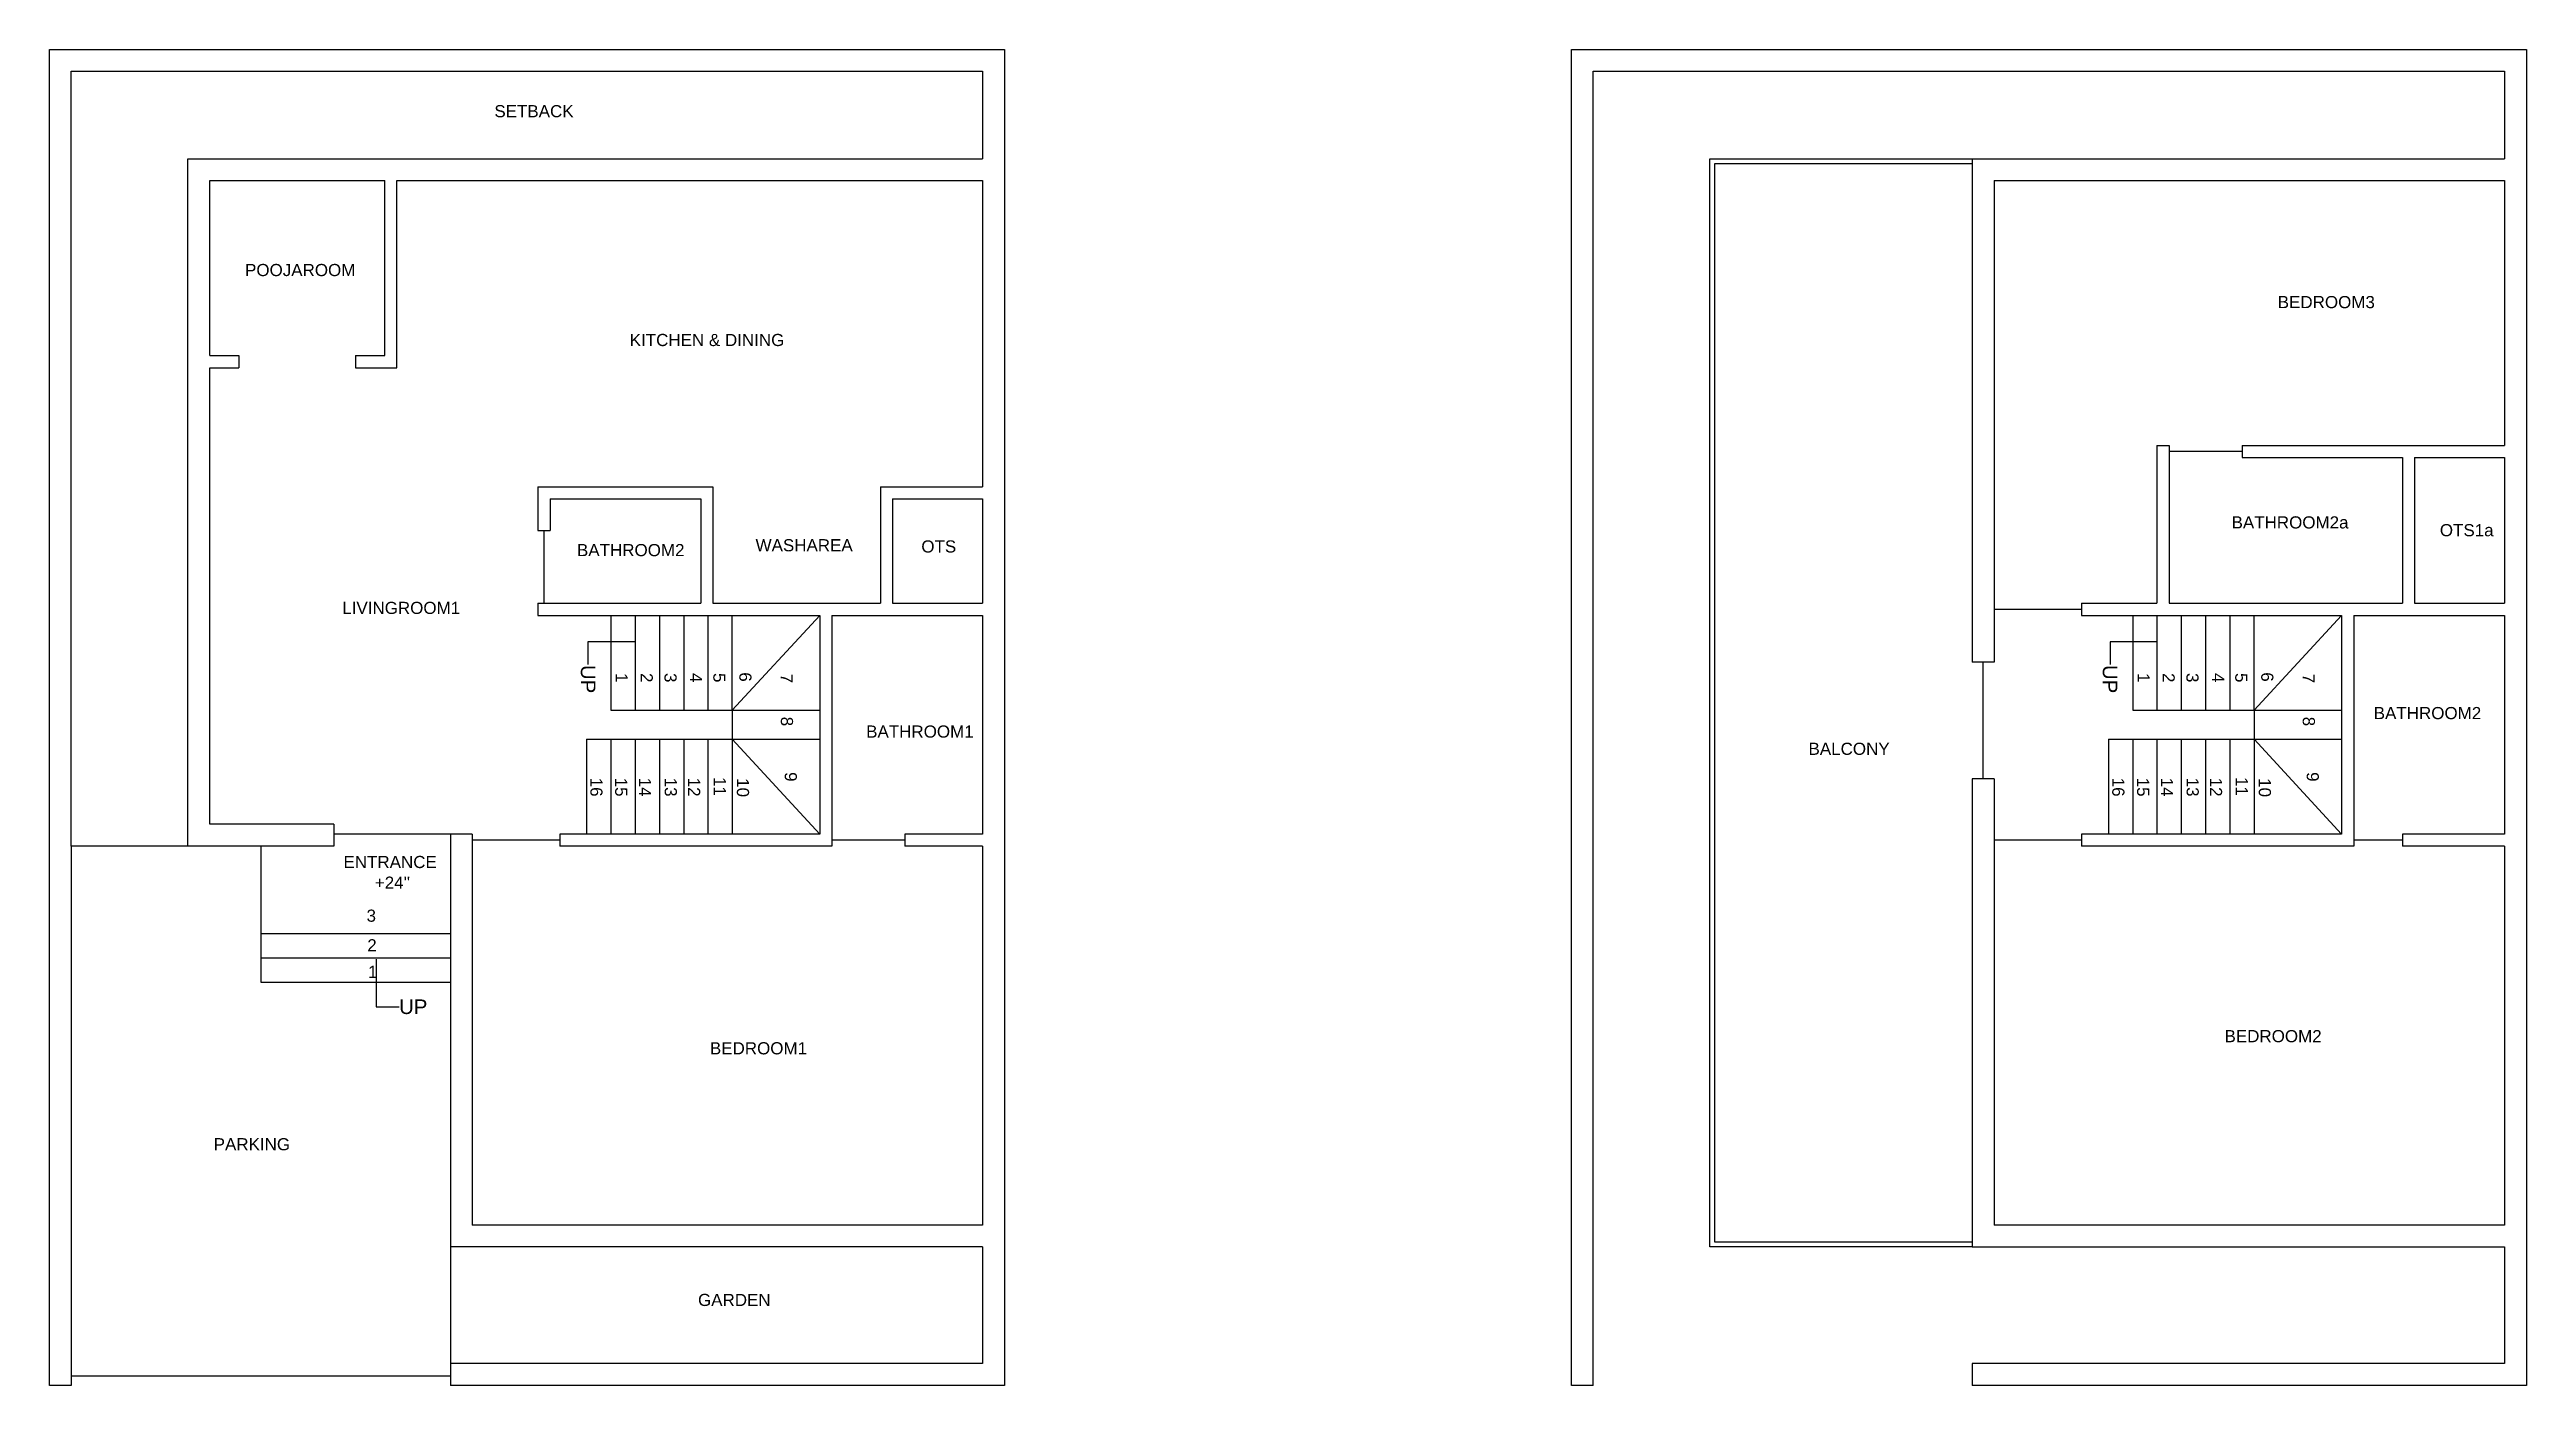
# Model space of a CAD drawing. Header units: feet. Extents: x 589 to 1608, y -539 to 11.
import ezdxf
from ezdxf import colors
from ezdxf.entities.mleader import LeaderData, LeaderLine
from ezdxf.math import Vec2, Vec3

# ---------------------------------------------------------------- set-up
doc = ezdxf.new("R2010")
doc.units = ezdxf.units.FT
doc.header["$MEASUREMENT"] = 0
for name, color, linetype in [('Balcony', 7, 'Continuous'), ('BathRoom1', 7, 'Continuous'), ('BathRoom2', 7, 'Continuous'), ('BathRoom2a', 7, 'Continuous'), ('BedRoom1', 7, 'Continuous'), ('BedRoom2', 7, 'Continuous'), ('BedRoom3', 7, 'Continuous'), ('Boundary', 7, 'Continuous'), ('Door2.6fPanel', 7, 'Continuous'), ('Door3fPanel', 7, 'Continuous'), ('Door4fPanel', 7, 'Continuous'), ('Entrance_Staircase', 7, 'Continuous'), ('Entrance_Staircase_wall', 7, 'Continuous'), ('Kitchen & Dining', 7, 'Continuous'), ('LivingRoom1', 7, 'Continuous'), ('Main_gate', 7, 'Continuous'), ('OTS', 7, 'Continuous'), ('OTS1a', 7, 'Continuous'), ('Parking', 7, 'Continuous'), ('PoojaRoom', 7, 'Continuous'), ('Setback', 7, 'Continuous'), ('Staircase', 7, 'Continuous'), ('Staircase_innerwall', 7, 'Continuous'), ('Staircase_outertwall', 7, 'Continuous'), ('WashArea', 7, 'Continuous')]:
    doc.layers.add(name, color=color, linetype=linetype)
doc.styles.get("Standard").update_dxf_attribs({"font": 'arial.ttf'})

msp = doc.modelspace()

# ---------------------------------------------------------------- linework, layer by layer
at = {"layer": 'Balcony'}
for p, q in [((1272.2, -34.3), (1380.2, -34.3)), ((1272.2, -482.3), (1272.2, -34.3)), ((1274.2, -36.3), (1380.2, -36.3)), ((1274.2, -480.3), (1274.2, -36.3)), ((1380.2, -34.3), (1380.2, -241.6)), ((1389.2, -241.6), (1380.2, -241.6)), ((1389.2, -289.6), (1380.2, -289.6)), ((1380.2, -289.6), (1380.2, -482.3)), ((1380.2, -482.3), (1272.2, -482.3)), ((1380.2, -480.3), (1274.2, -480.3))]:
    msp.add_line(p, q, dxfattribs=at)
at = {"layer": 'BathRoom1'}
for p, q in [((910.9, -222.3), (910.9, -317.3)), ((910.9, -222.3), (972.9, -222.3)), ((972.9, -222.3), (972.9, -312.3)), ((972.9, -312.3), (940.9, -312.3)), ((940.9, -312.3), (940.9, -317.3))]:
    msp.add_line(p, q, dxfattribs=at)
at = {"layer": 'BathRoom2'}
for p, q in [((794.9, -174.3), (856.9, -174.3)), ((794.9, -174.3), (794.9, -187.3)), ((856.9, -174.3), (856.9, -217.3)), ((789.9, -187.3), (794.9, -187.3)), ((789.9, -217.3), (856.9, -217.3)), ((1537.2, -222.3), (1599.2, -222.3)), ((1537.2, -222.3), (1537.2, -317.3)), ((1599.2, -222.3), (1599.2, -312.3)), ((1557.2, -312.3), (1557.2, -317.3)), ((1599.2, -312.3), (1557.2, -312.3))]:
    msp.add_line(p, q, dxfattribs=at)
at = {"layer": 'BathRoom2a'}
for p, q in [((1461.2, -152.3), (1461.2, -217.3)), ((1491.2, -152.3), (1491.2, -157.3)), ((1491.2, -157.3), (1557.2, -157.3)), ((1557.2, -157.3), (1557.2, -217.3)), ((1461.2, -217.3), (1557.2, -217.3))]:
    msp.add_line(p, q, dxfattribs=at)
at = {"layer": 'BedRoom1'}
for p, q in [((762.9, -312.3), (762.9, -473.3)), ((798.9, -312.3), (798.9, -317.3)), ((910.9, -317.3), (798.9, -317.3)), ((972.9, -317.3), (940.9, -317.3)), ((972.9, -317.3), (972.9, -473.3)), ((972.9, -473.3), (762.9, -473.3))]:
    msp.add_line(p, q, dxfattribs=at)
at = {"layer": 'BedRoom2'}
for p, q in [((1389.2, -289.6), (1389.2, -473.3)), ((1425.2, -312.3), (1425.2, -317.3)), ((1537.2, -317.3), (1425.2, -317.3)), ((1599.2, -317.3), (1557.2, -317.3)), ((1599.2, -317.3), (1599.2, -473.3)), ((1599.2, -473.3), (1389.2, -473.3))]:
    msp.add_line(p, q, dxfattribs=at)
at = {"layer": 'BedRoom3'}
for p, q in [((1389.2, -43.3), (1599.2, -43.3)), ((1389.2, -43.3), (1389.2, -241.6)), ((1599.2, -43.3), (1599.2, -152.3)), ((1456.2, -152.3), (1456.2, -217.3)), ((1456.2, -152.3), (1461.2, -152.3)), ((1491.2, -152.3), (1599.2, -152.3)), ((1425.2, -217.3), (1456.2, -217.3)), ((1425.2, -217.3), (1425.2, -222.3))]:
    msp.add_line(p, q, dxfattribs=at)
at = {"layer": 'Boundary'}
for p, q in [((588.9, 10.7), (981.9, 10.7)), ((588.9, -539.3), (588.9, 10.7)), ((981.9, 10.7), (981.9, -539.3)), ((1215.2, 10.7), (1608.2, 10.7)), ((1215.2, -539.3), (1215.2, 10.7)), ((1608.2, 10.7), (1608.2, -539.3)), ((1224.2, 1.7), (1599.2, 1.7)), ((1224.2, -539.3), (1224.2, 1.7)), ((1599.2, 1.7), (1599.2, -34.3)), ((1380.2, -34.3), (1599.2, -34.3)), ((1380.2, -482.3), (1599.2, -482.3)), ((1599.2, -482.3), (1599.2, -530.3)), ((597.9, -539.3), (588.9, -539.3)), ((753.9, -530.3), (753.9, -539.3)), ((981.9, -539.3), (753.9, -539.3)), ((1224.2, -539.3), (1215.2, -539.3)), ((1380.2, -530.3), (1380.2, -539.3)), ((1599.2, -530.3), (1380.2, -530.3)), ((1608.2, -539.3), (1380.2, -539.3))]:
    msp.add_line(p, q, dxfattribs=at)
at = {"layer": 'Door2.6fPanel'}
for p, q in [((1491.2, -154.8), (1461.2, -154.8)), ((792.4, -187.3), (792.4, -217.3)), ((940.9, -314.8), (910.9, -314.8)), ((1557.2, -314.8), (1537.2, -314.8))]:
    msp.add_line(p, q, dxfattribs=at)
at = {"layer": 'Door3fPanel'}
for p, q in [((1425.2, -219.8), (1389.2, -219.8)), ((798.9, -314.8), (762.9, -314.8)), ((1425.2, -314.8), (1389.2, -314.8))]:
    msp.add_line(p, q, dxfattribs=at)
at = {"layer": 'Door4fPanel'}
for p, q in [((1384.7, -289.6), (1384.7, -241.6)), ((753.9, -312.3), (705.9, -312.3))]:
    msp.add_line(p, q, dxfattribs=at)
at = {"layer": 'Entrance_Staircase'}
for p, q in [((675.9, -317.3), (675.9, -373.3)), ((675.9, -353.3), (753.9, -353.3)), ((675.9, -363.3), (753.9, -363.3)), ((675.9, -373.3), (753.9, -373.3))]:
    msp.add_line(p, q, dxfattribs=at)
at = {"layer": 'Entrance_Staircase_wall'}
for p, q in [((705.9, -308.3), (705.9, -317.3)), ((753.9, -312.3), (753.9, -373.3)), ((762.9, -312.3), (753.9, -312.3)), ((705.9, -317.3), (645.9, -317.3)), ((972.9, -482.3), (753.9, -482.3)), ((753.9, -482.3), (753.9, -530.3)), ((972.9, -482.3), (972.9, -530.3)), ((972.9, -530.3), (753.9, -530.3))]:
    msp.add_line(p, q, dxfattribs=at)
at = {"layer": 'Kitchen & Dining'}
for p, q in [((731.9, -43.3), (972.9, -43.3)), ((731.9, -120.3), (731.9, -43.3)), ((972.9, -43.3), (972.9, -169.3)), ((789.9, -169.3), (861.9, -169.3)), ((930.9, -169.3), (972.9, -169.3))]:
    msp.add_line(p, q, dxfattribs=at)
at = {"layer": 'LivingRoom1'}
for p, q in [((654.9, -308.3), (654.9, -120.3)), ((654.9, -120.3), (666.9, -120.3)), ((714.9, -120.3), (731.9, -120.3)), ((789.9, -169.3), (789.9, -187.3)), ((789.9, -217.3), (789.9, -222.3)), ((705.9, -308.3), (654.9, -308.3))]:
    msp.add_line(p, q, dxfattribs=at)
at = {"layer": 'Main_gate'}
msp.add_line((597.9, -535.3), (753.9, -535.3), dxfattribs=at)
at = {"layer": 'OTS'}
for p, q in [((935.9, -174.3), (972.9, -174.3)), ((935.9, -174.3), (935.9, -217.3)), ((972.9, -174.3), (972.9, -217.3)), ((935.9, -217.3), (972.9, -217.3))]:
    msp.add_line(p, q, dxfattribs=at)
at = {"layer": 'OTS1a'}
for p, q in [((1562.2, -157.3), (1562.2, -217.3)), ((1562.2, -157.3), (1599.2, -157.3)), ((1599.2, -157.3), (1599.2, -217.3)), ((1562.2, -217.3), (1599.2, -217.3))]:
    msp.add_line(p, q, dxfattribs=at)
at = {"layer": 'Parking'}
for p, q in [((645.9, -317.3), (597.9, -317.3)), ((597.9, -317.3), (597.9, -539.3)), ((753.9, -373.3), (753.9, -482.3))]:
    msp.add_line(p, q, dxfattribs=at)
at = {"layer": 'PoojaRoom'}
for p, q in [((654.9, -43.3), (726.9, -43.3)), ((654.9, -115.3), (654.9, -43.3)), ((726.9, -115.3), (726.9, -43.3)), ((654.9, -115.3), (666.9, -115.3)), ((666.9, -115.3), (666.9, -120.3)), ((714.9, -115.3), (714.9, -120.3)), ((714.9, -115.3), (726.9, -115.3))]:
    msp.add_line(p, q, dxfattribs=at)
at = {"layer": 'Setback'}
for p, q in [((597.9, -317.3), (597.9, 1.7)), ((597.9, 1.7), (972.9, 1.7)), ((972.9, 1.7), (972.9, -34.3)), ((645.9, -317.3), (645.9, -34.3)), ((645.9, -34.3), (972.9, -34.3))]:
    msp.add_line(p, q, dxfattribs=at)
at = {"layer": 'Staircase'}
for p, q in [((819.9, -222.3), (819.9, -261.3)), ((829.9, -222.3), (829.9, -261.3)), ((839.9, -222.3), (839.9, -261.3)), ((849.9, -222.3), (849.9, -261.3)), ((859.9, -222.3), (859.9, -261.3)), ((869.9, -261.3), (905.9, -222.3)), ((869.9, -261.3), (869.9, -222.3)), ((1446.2, -222.3), (1446.2, -261.3)), ((1456.2, -222.3), (1456.2, -261.3)), ((1466.2, -222.3), (1466.2, -261.3)), ((1476.2, -222.3), (1476.2, -261.3)), ((1486.2, -222.3), (1486.2, -261.3)), ((1496.2, -261.3), (1532.2, -222.3)), ((1496.2, -261.3), (1496.2, -222.3)), ((869.9, -261.3), (905.9, -261.3)), ((1496.2, -261.3), (1532.2, -261.3)), ((809.9, -273.3), (809.9, -312.3)), ((819.9, -273.3), (819.9, -312.3)), ((829.9, -273.3), (829.9, -312.3)), ((839.9, -273.3), (839.9, -312.3)), ((849.9, -273.3), (849.9, -312.3)), ((859.9, -273.3), (859.9, -312.3)), ((905.9, -312.3), (869.9, -273.3)), ((869.9, -273.3), (905.9, -273.3)), ((869.9, -273.3), (869.9, -312.3)), ((1436.2, -273.3), (1436.2, -312.3)), ((1446.2, -273.3), (1446.2, -312.3)), ((1456.2, -273.3), (1456.2, -312.3)), ((1466.2, -273.3), (1466.2, -312.3)), ((1476.2, -273.3), (1476.2, -312.3)), ((1486.2, -273.3), (1486.2, -312.3)), ((1532.2, -312.3), (1496.2, -273.3)), ((1496.2, -273.3), (1532.2, -273.3)), ((1496.2, -273.3), (1496.2, -312.3))]:
    msp.add_line(p, q, dxfattribs=at)
at = {"layer": 'Staircase_innerwall'}
for p, q in [((819.9, -261.3), (869.9, -261.3)), ((869.9, -261.3), (869.9, -273.3)), ((1446.2, -261.3), (1496.2, -261.3)), ((1496.2, -261.3), (1496.2, -273.3)), ((809.9, -273.3), (869.9, -273.3)), ((1436.2, -273.3), (1496.2, -273.3))]:
    msp.add_line(p, q, dxfattribs=at)
at = {"layer": 'Staircase_outertwall'}
for p, q in [((789.9, -222.3), (905.9, -222.3)), ((905.9, -222.3), (905.9, -312.3)), ((1425.2, -222.3), (1532.2, -222.3)), ((1532.2, -222.3), (1532.2, -312.3)), ((905.9, -312.3), (798.9, -312.3)), ((1532.2, -312.3), (1425.2, -312.3))]:
    msp.add_line(p, q, dxfattribs=at)
at = {"layer": 'WashArea'}
for p, q in [((861.9, -169.3), (861.9, -217.3)), ((930.9, -169.3), (930.9, -217.3)), ((861.9, -217.3), (930.9, -217.3))]:
    msp.add_line(p, q, dxfattribs=at)

# ---------------------------------------------------------------- texts
at = {"layer": 'BathRoom1', "insert": (925, -267.6), "char_height": 5, "width": 66.908, "attachment_point": 1}
msp.add_mtext('BATHROOM1', dxfattribs=at)
at = {"layer": 'BathRoom2', "char_height": 5, "attachment_point": 1}
for s, insert, width in [('BATHROOM2 ', (806, -192.9), 29.511), ('BATHROOM2', (1545.4, -260), 66.908), ('BALCONY', (1312.8, -274.7), 81.333)]:
    msp.add_mtext(s, dxfattribs=dict(at, insert=insert, width=width))
at = {"layer": 'BathRoom2a', "insert": (1486.9, -181.5), "char_height": 5, "width": 66.908, "attachment_point": 1}
msp.add_mtext('BATHROOM2a', dxfattribs=at)
at = {"layer": 'BedRoom1', "insert": (860.7, -398), "char_height": 5, "width": 66.908, "attachment_point": 1}
msp.add_mtext('BEDROOM1', dxfattribs=at)
at = {"layer": 'BedRoom2', "insert": (1484, -393), "char_height": 5, "width": 66.908, "attachment_point": 1}
msp.add_mtext('BEDROOM2', dxfattribs=at)
at = {"layer": 'BedRoom3', "insert": (1505.9, -90.8), "char_height": 5, "width": 66.908, "attachment_point": 1}
msp.add_mtext('BEDROOM3', dxfattribs=at)
at = {"layer": 'Entrance_Staircase', "char_height": 5, "width": 33.942, "attachment_point": 1}
for s, insert in [('ENTRANCE', (709.9, -321.3)), ("+24''", (722.8, -329.8)), ('3', (719.4, -343.4)), ('2', (719.7, -355.6)), ('1', (720, -366.5))]:
    msp.add_mtext(s, dxfattribs=dict(at, insert=insert))
at = {"layer": 'Entrance_Staircase_wall', "insert": (855.8, -501.6), "char_height": 5, "width": 33.942, "attachment_point": 1}
msp.add_mtext('GARDEN', dxfattribs=at)
at = {"layer": 'Kitchen & Dining', "insert": (827.7, -106.4), "char_height": 5, "width": 66.099, "attachment_point": 1}
msp.add_mtext('KITCHEN & DINING', dxfattribs=at)
at = {"layer": 'LivingRoom1', "insert": (709.4, -216.7), "char_height": 5, "width": 66.908, "attachment_point": 1}
msp.add_mtext('LIVINGROOM1', dxfattribs=at)
at = {"layer": 'OTS', "insert": (947.7, -191.4), "char_height": 5, "width": 33.942, "attachment_point": 1}
msp.add_mtext('OTS', dxfattribs=at)
at = {"layer": 'OTS1a', "insert": (1572.6, -184.7), "char_height": 5, "width": 33.942, "attachment_point": 1}
msp.add_mtext('OTS1a', dxfattribs=at)
at = {"layer": 'Parking', "insert": (656.5, -437.5), "char_height": 5, "width": 66.908, "attachment_point": 1}
msp.add_mtext('PARKING', dxfattribs=at)
at = {"layer": 'PoojaRoom', "insert": (669.4, -77.6), "char_height": 5, "width": 66.908, "attachment_point": 1}
msp.add_mtext('POOJAROOM', dxfattribs=at)
at = {"layer": 'Setback', "insert": (772, -12.2), "char_height": 5, "width": 33.942, "attachment_point": 1}
msp.add_mtext('SETBACK', dxfattribs=at)
at = {"layer": 'Staircase', "char_height": 5, "width": 33.942, "attachment_point": 1, "rotation": 270}
for s, insert in [('1', (826.9, -246)), ('2', (837.2, -246)), ('3', (847, -246)), ('4', (857.5, -246)), ('5', (867.1, -246)), ('6', (877.8, -245.7)), ('7', (894.8, -246.3)), ('1', (1453.2, -246)), ('2', (1463.5, -246)), ('3', (1473.3, -246)), ('4', (1483.9, -246)), ('5', (1493.4, -246)), ('6', (1504.1, -245.7)), ('7', (1521.1, -246.3)), ('8', (894.9, -264)), ('8', (1521.2, -264)), ('16', (816.5, -289.1)), ('15', (826.7, -289.1)), ('14', (836.5, -289.1)), ('13', (847.1, -289.1)), ('12', (856.7, -289.1)), ('11', (867.3, -288.8)), ('10', (876.8, -289.3)), ('9', (896.5, -286.8)), ('16', (1442.8, -289.1)), ('15', (1453, -289.1)), ('14', (1462.8, -289.1)), ('13', (1473.4, -289.1)), ('12', (1483, -289.1)), ('11', (1493.6, -288.8)), ('10', (1503.1, -289.3)), ('9', (1522.8, -286.8))]:
    msp.add_mtext(s, dxfattribs=dict(at, insert=insert))
at = {"layer": 'WashArea', "insert": (879.5, -190.9), "char_height": 5, "width": 36.936, "attachment_point": 1}
msp.add_mtext('WASHAREA', dxfattribs=at)

# ---------------------------------------------------------------- leaders
at = {"layer": 'Entrance_Staircase'}
ml = msp.add_multileader_mtext('Standard', dxfattribs=at)
ml.set_content('UP', color=256)
ml.set_leader_properties()
ml.build(insert=Vec2(0, 0))
ml.multileader.update_dxf_attribs({"dogleg_length": 0.36, "arrow_head_size": 0.18})
ctx = ml.context
ctx.base_point, ctx.char_height, ctx.arrow_head_size, ctx.landing_gap_size, ctx.plane_origin = Vec3(732.7, -383.5), 6, 0.18, 0.09, Vec3(723.4, -374.1)
notes = []
notes.append((ctx, [(0, (1, 1, 0), (723.4, -383.5), (1, 0), 9.36, [(0, [(723.4, -363.6)], 0, [])])]))
ctx.mtext.insert, ctx.mtext.flow_direction = Vec3(732.8, -380.4), 5
at = {"layer": 'Staircase'}
ml = msp.add_multileader_mtext('Standard', dxfattribs=at)
ml.set_content('UP', color=256)
ml.set_leader_properties()
ml.build(insert=Vec2(0, 0))
ml.multileader.update_dxf_attribs({"dogleg_length": 0.36, "arrow_head_size": 0.18})
ctx = ml.context
ctx.base_point, ctx.char_height, ctx.arrow_head_size, ctx.landing_gap_size, ctx.plane_origin, ctx.plane_x_axis, ctx.plane_y_axis = Vec3(810.5, -242.6), 6, 0.18, 0.09, Vec3(819.9, -233.2), Vec3(0, -1), Vec3(1, 0)
notes.append((ctx, [(0, (1, 1, 0), (810.5, -233.2), (0, -1), 9.36, [(0, [(829.9, -233.2)], 0, [])])]))
ctx.mtext.insert, ctx.mtext.text_direction, ctx.mtext.rotation, ctx.mtext.flow_direction = Vec3(813.6, -242.7), Vec3(0, -1), 4.712389, 5
ml = msp.add_multileader_mtext('Standard', dxfattribs=at)
ml.set_content('UP', color=256)
ml.set_leader_properties()
ml.build(insert=Vec2(0, 0))
ml.multileader.update_dxf_attribs({"dogleg_length": 0.36, "arrow_head_size": 0.18})
ctx = ml.context
ctx.base_point, ctx.char_height, ctx.arrow_head_size, ctx.landing_gap_size, ctx.plane_origin, ctx.plane_x_axis, ctx.plane_y_axis = Vec3(1436.9, -242.6), 6, 0.18, 0.09, Vec3(1446.2, -233.2), Vec3(0, -1), Vec3(1, 0)
notes.append((ctx, [(0, (1, 1, 0), (1436.9, -233.2), (0, -1), 9.36, [(0, [(1456.2, -233.2)], 0, [])])]))
ctx.mtext.insert, ctx.mtext.text_direction, ctx.mtext.rotation, ctx.mtext.flow_direction = Vec3(1439.9, -242.7), Vec3(0, -1), 4.712389, 5
for ctx, leaders in notes:
    for number, flags, end, landing, length, lines in leaders:
        leader = LeaderData()
        leader.index, (leader.has_last_leader_line, leader.has_dogleg_vector, leader.attachment_direction) = number, flags
        leader.last_leader_point, leader.dogleg_vector, leader.dogleg_length = Vec3(end), Vec3(landing), length
        for number, points, colour, breaks in lines:
            line = LeaderLine()
            line.index, line.vertices, line.color, line.breaks = number, Vec3.list(points), colors.encode_raw_color(colour), breaks
            leader.lines.append(line)
        ctx.leaders.append(leader)

doc.saveas('drawing.dxf')
